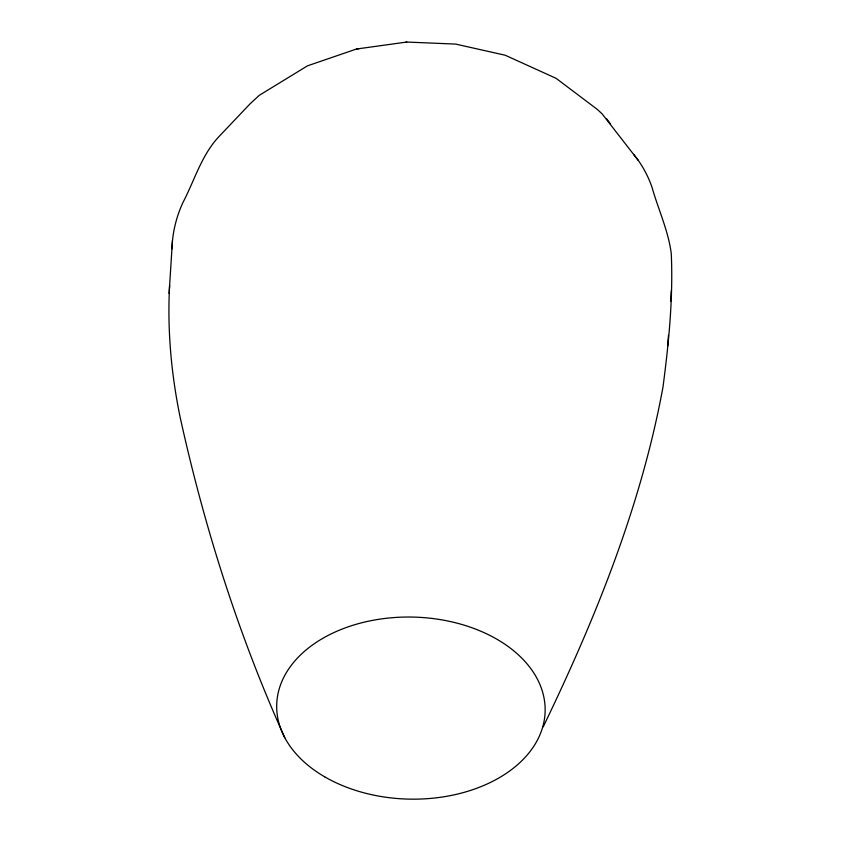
<?xml version="1.0" encoding="UTF-8"?>
<svg xmlns="http://www.w3.org/2000/svg" width="841" height="841" viewBox="0 0 841 841"><rect width="100%" height="100%" fill="white"/><g stroke="black" fill="none" stroke-linecap="round" stroke-linejoin="round"><path stroke-width="1.26" d="M169.609 285.372C167.191 329.924 171.291 374.75 180.394 418.387C204.552 527.854 238.697 635.46 284.794 737.725M543.233 726.792C595.407 618.65 641.168 505.735 662.96 387.196C668.774 342.991 673.263 298.145 671.265 253.572C668.311 230.644 658.282 209.441 652.027 187.354C648.747 177.787 644.122 168.705 638.298 160.421L602.124 113.871L597.31 109.414L556.08 78.318L505.157 55.212L455.622 44.089L406.771 42.05L356.479 49.02L307.501 65.829L259.27 95.327L250.029 103.874L218.502 137.083C201.419 155.522 194.471 180.479 183.054 202.303C177.388 214.434 173.793 227.49 172.458 240.799L169.104 293.498M171.953 248.862L172.458 240.799M667.765 345.756L668.458 335.317M670.613 301.267L671.307 290.734M406.035 42.166L406.771 42.05M356.479 49.02L359.033 48.652M606.54 118.718L610.555 123.963M633.662 154.376L638.298 160.421M324.668 776.811A134.245 91.038 1.3 0 0 543.118 725.499A134.245 91.038 1.3 0 0 364.973 621.983A134.245 91.038 1.3 0 0 324.668 776.811"/></g></svg>
